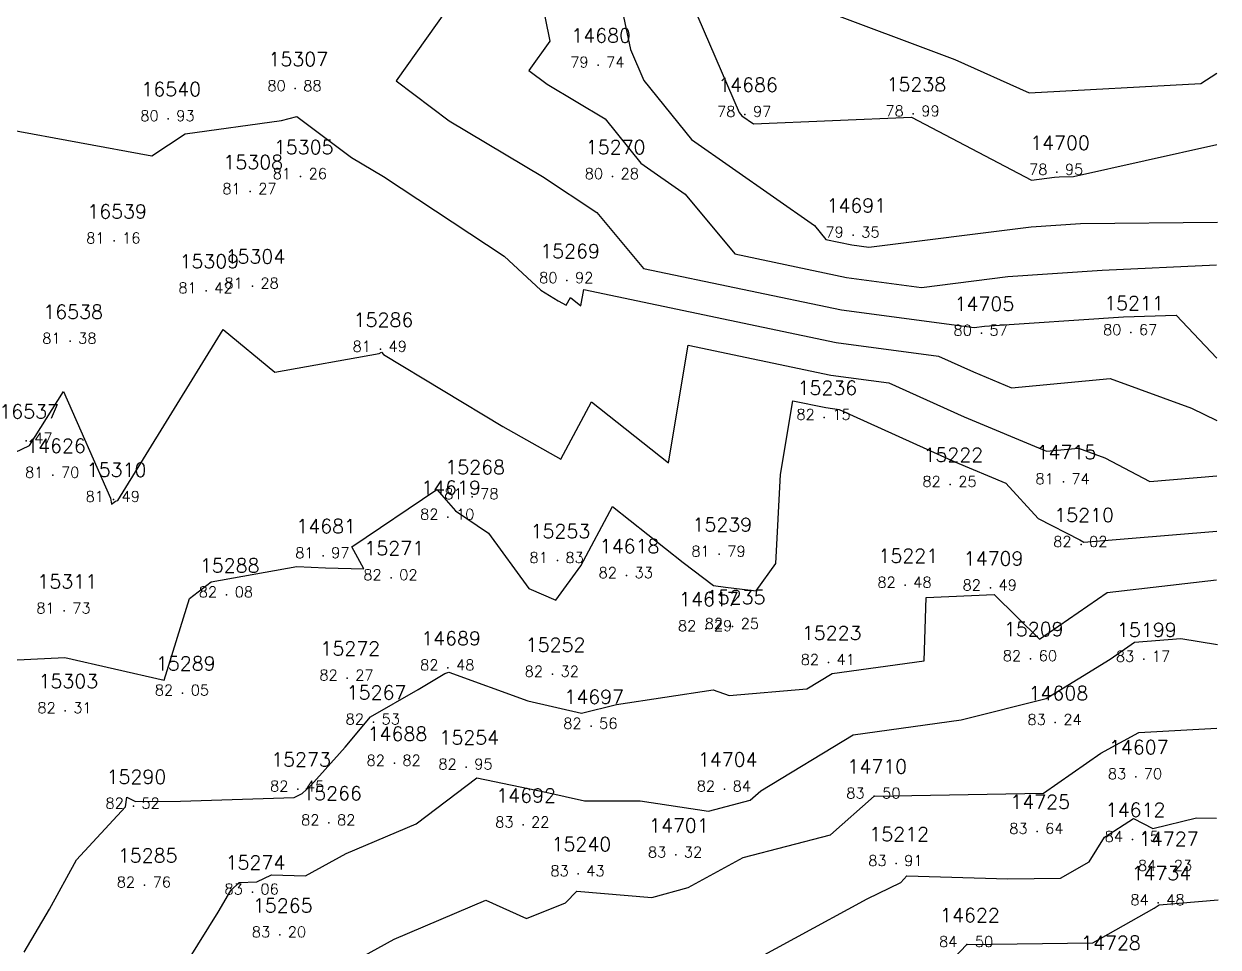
# Model space of a CAD drawing. Header units: millimetres. Extents: x 1412565 to 1412813, y 4931476 to 4931699.
# Drawn here: x 1412644.7 to 1412666.98, y 4931506.77 to 4931523.99 of the extents above; entities that cross this region are included whole.
import ezdxf
from ezdxf.enums import TextEntityAlignment as Align

# ---------------------------------------------------------------- set-up
doc = ezdxf.new("R2010")
doc.units = ezdxf.units.MM
for name, color, linetype in [('CIVIL', 50, 'Continuous'), ('CIVIL-DRAW', 80, 'Continuous'), ('CIVIL-NONAME', 130, 'Continuous'), ('CIVIL-TEXT', 240, 'Continuous'), ('CIVIL-Z', 50, 'Continuous'), ('Tcontours0', 7, 'Continuous'), ('Tcontours1', 7, 'Continuous'), ('Tcontours2', 7, 'Continuous')]:
    doc.layers.add(name, color=color, linetype=linetype)
doc.styles.add('CIVILCADMAIN', font='TXT.SHX')
doc.styles.get("Standard").update_dxf_attribs({"font": 'arial.ttf'})

# ---------------------------------------------------------------- blocks, each defined once
blk = doc.blocks.new('CIVIL-ZZ')
at = {"layer": 'CIVIL-DRAW'}
blk.add_point((0, 0), dxfattribs=at)
at = {"layer": 'CIVIL-NONAME'}
blk.add_attdef('NAME', text='', height=1.8, dxfattribs=at).set_placement((0, 2.1), align=Align.CENTER)
at = {"layer": 'CIVIL-TEXT', "flags": 8}
blk.add_attdef('TEXT', text='', height=2, dxfattribs=at).set_placement((0.2, -3.3), align=Align.CENTER)
at = {"layer": 'CIVIL-Z'}
blk.add_attdef('Z1', text='', height=1.6, dxfattribs=at).set_placement((-0.75, -0.225), align=Align.RIGHT)
blk.add_attdef('Z2', (0.75, -0.225), '', height=1.6, dxfattribs=at)

msp = doc.modelspace()

# ---------------------------------------------------------------- linework, layer by layer
at = {"layer": 'Tcontours0', "elevation": 80}
msp.add_lwpolyline([(1412654.248, 4931524.958), (1412654.509, 4931523.667), (1412654.121, 4931523.12), (1412654.461, 4931522.864), (1412655.54, 4931522.219), (1412656.208, 4931521.388), (1412657.032, 4931520.812), (1412657.959, 4931519.698), (1412660.045, 4931519.261), (1412661.443, 4931519.075), (1412663.056, 4931519.276), (1412664.812, 4931519.395), (1412666.95, 4931519.495)], dxfattribs=at)
at = {"layer": 'Tcontours1'}
for points, elevation in [([(1412657.268, 4931524.12), (1412658.043, 4931522.336), (1412658.093, 4931522.273), (1412658.309, 4931522.122), (1412661.259, 4931522.247), (1412663.495, 4931521.074), (1412663.926, 4931521.127), (1412664.01, 4931521.133), (1412664.278, 4931521.142), (1412666.952, 4931521.736)], 79), ([(1412644.388, 4931522.026), (1412647.083, 4931521.526), (1412647.705, 4931521.94), (1412649.502, 4931522.189), (1412649.792, 4931522.262), (1412650.809, 4931521.496), (1412651.404, 4931521.14), (1412653.661, 4931519.656), (1412654.342, 4931519.02), (1412654.665, 4931518.825), (1412654.814, 4931518.741), (1412654.893, 4931518.888), (1412655.091, 4931518.731), (1412655.142, 4931519.034), (1412659.852, 4931518.046), (1412661.763, 4931517.793), (1412662.412, 4931517.498), (1412663.122, 4931517.202), (1412664.961, 4931517.373), (1412666.482, 4931516.824), (1412666.953, 4931516.592)], 81), ([(1412642.92, 4931512.05), (1412645.459, 4931512.174), (1412647.315, 4931511.749), (1412647.787, 4931513.271), (1412648.194, 4931513.581), (1412649.789, 4931513.871), (1412650.325, 4931513.842), (1412651.042, 4931513.824), (1412650.818, 4931514.236), (1412652.403, 4931515.303), (1412652.751, 4931514.909), (1412653.366, 4931514.49), (1412654.116, 4931513.457), (1412654.619, 4931513.244), (1412655.089, 4931513.885), (1412655.68, 4931514.987), (1412656.997, 4931513.944), (1412657.565, 4931513.516), (1412657.784, 4931513.484), (1412658.361, 4931513.416), (1412658.726, 4931513.923), (1412658.813, 4931515.587), (1412659.045, 4931516.961), (1412659.659, 4931516.832), (1412659.908, 4931516.799), (1412662.066, 4931515.82), (1412663.014, 4931515.425), (1412663.619, 4931514.764), (1412664.396, 4931514.364), (1412664.469, 4931514.325), (1412666.953, 4931514.527)], 82), ([(1412647.767, 4931506.533), (1412648.325, 4931507.423), (1412648.558, 4931507.826), (1412648.713, 4931507.978), (1412649.044, 4931507.989), (1412649.317, 4931508.122), (1412649.954, 4931508.1), (1412650.712, 4931508.515), (1412652.019, 4931509.072), (1412653.146, 4931509.93), (1412654.433, 4931509.663), (1412655.159, 4931509.499), (1412656.195, 4931509.501), (1412657.467, 4931509.31), (1412658.249, 4931509.512), (1412658.446, 4931509.688), (1412660.17, 4931510.732), (1412662.182, 4931511.012), (1412663.768, 4931511.406), (1412664.961, 4931512.143), (1412665.417, 4931512.456), (1412666.28, 4931512.524), (1412666.963, 4931512.415)], 83), ([(1412657.728, 4931506.204), (1412660.428, 4931507.671), (1412661.055, 4931507.979), (1412661.171, 4931508.1), (1412663.052, 4931508.047), (1412664.036, 4931508.061), (1412664.569, 4931508.36), (1412664.856, 4931508.824), (1412665.4, 4931509.17), (1412665.757, 4931508.982), (1412666.576, 4931509.186), (1412666.95, 4931509.178)], 84)]:
    msp.add_lwpolyline(points, dxfattribs=dict(at, elevation=elevation))
at = {"layer": 'Tcontours2'}
for points, elevation in [([(1412655.714, 4931524.918), (1412656.013, 4931523.512), (1412656.264, 4931522.933), (1412657.151, 4931521.831), (1412659.446, 4931520.226), (1412659.66, 4931519.969), (1412660.141, 4931519.868), (1412660.464, 4931519.825), (1412663.491, 4931520.201), (1412664.411, 4931520.264), (1412666.966, 4931520.292)], 79.5), ([(1412652.778, 4931524.526), (1412651.643, 4931522.927), (1412652.635, 4931522.18), (1412654.373, 4931521.14), (1412655.388, 4931520.473), (1412656.259, 4931519.427), (1412659.948, 4931518.654), (1412662.423, 4931518.325), (1412662.621, 4931518.35), (1412665.214, 4931518.526), (1412666.192, 4931518.558), (1412666.951, 4931517.753)], 80.5), ([(1412659.46, 4931524.301), (1412662.064, 4931523.324), (1412663.454, 4931522.701), (1412666.653, 4931522.878), (1412666.951, 4931523.066)], 78.5), ([(1412644.529, 4931515.997), (1412644.805, 4931516.127), (1412645.44, 4931517.132), (1412646.316, 4931515.141), (1412646.332, 4931515.033), (1412646.406, 4931515.09), (1412646.451, 4931515.098), (1412648.417, 4931518.291), (1412649.381, 4931517.496), (1412651.328, 4931517.84), (1412651.371, 4931517.869), (1412651.409, 4931517.825), (1412653.636, 4931516.482), (1412654.715, 4931515.873), (1412655.287, 4931516.938), (1412656.723, 4931515.8), (1412657.093, 4931517.998), (1412659.755, 4931517.439), (1412660.835, 4931517.296), (1412662.239, 4931516.659), (1412663.776, 4931516.018), (1412664.373, 4931516.074), (1412664.866, 4931515.896), (1412665.702, 4931515.456), (1412666.953, 4931515.559)], 81.5), ([(1412644.705, 4931506.681), (1412645.179, 4931507.48), (1412645.678, 4931508.399), (1412646.596, 4931509.387), (1412646.619, 4931509.569), (1412646.779, 4931509.49), (1412647.617, 4931509.491), (1412649.74, 4931509.563), (1412649.888, 4931509.635), (1412650.053, 4931509.785), (1412650.691, 4931510.501), (1412651.163, 4931511.065), (1412652.054, 4931511.576), (1412652.551, 4931511.875), (1412652.624, 4931511.901), (1412654.1, 4931511.366), (1412655.1, 4931511.132), (1412655.756, 4931511.294), (1412657.554, 4931511.568), (1412657.856, 4931511.466), (1412659.304, 4931511.586), (1412659.78, 4931511.874), (1412661.496, 4931512.113), (1412661.53, 4931513.292), (1412662.798, 4931513.35), (1412663.642, 4931512.517), (1412664.908, 4931513.387), (1412666.95, 4931513.621)], 82.5), ([(1412650.691, 4931506.417), (1412651.605, 4931506.918), (1412653.314, 4931507.646), (1412654.074, 4931507.306), (1412654.801, 4931507.601), (1412655.015, 4931507.818), (1412656.414, 4931507.695), (1412657.09, 4931507.885), (1412658.114, 4931508.441), (1412659.744, 4931508.863), (1412660.56, 4931509.59), (1412663.719, 4931509.64), (1412664.788, 4931510.389), (1412665.497, 4931510.776), (1412666.952, 4931510.857)], 83.5), ([(1412661.528, 4931506.027), (1412662.29, 4931506.82), (1412664.641, 4931506.855), (1412665.785, 4931507.496), (1412665.879, 4931507.561), (1412666.977, 4931507.655)], 84.5)]:
    msp.add_lwpolyline(points, dxfattribs=dict(at, elevation=elevation))

# ---------------------------------------------------------------- block references
at = {"layer": 'CIVIL'}
ref = msp.add_blockref('CIVIL-ZZ', (1412655.41, 4931523.22, 79.74), dxfattribs=dict(at, xscale=0.2, yscale=0.2))
ref.add_attrib('Z2', '74', (1412655.56, 4931523.175), dxfattribs={"layer": 'CIVIL-Z', "height": 0.2, "style": 'CIVILCADMAIN'})
ref.add_attrib('Z1', '79', (1412654.89, 4931523.175), dxfattribs={"layer": 'CIVIL-Z', "height": 0.2, "style": 'CIVILCADMAIN'})
ref.add_attrib('NAME', '14680', (1412654.91, 4931523.64), dxfattribs={"layer": 'CIVIL-NONAME', "height": 0.26, "style": 'CIVILCADMAIN'})
ref = msp.add_blockref('CIVIL-ZZ', (1412649.76, 4931522.78, 80.88), dxfattribs=dict(at, xscale=0.2, yscale=0.2))
ref.add_attrib('Z2', '88', (1412649.91, 4931522.735), dxfattribs={"layer": 'CIVIL-Z', "height": 0.2, "style": 'CIVILCADMAIN'})
ref.add_attrib('Z1', '80', (1412649.24, 4931522.735), dxfattribs={"layer": 'CIVIL-Z', "height": 0.2, "style": 'CIVILCADMAIN'})
ref.add_attrib('NAME', '15307', (1412649.26, 4931523.2), dxfattribs={"layer": 'CIVIL-NONAME', "height": 0.26, "style": 'CIVILCADMAIN'})
ref = msp.add_blockref('CIVIL-ZZ', (1412647.39, 4931522.22, 80.93), dxfattribs=dict(at, xscale=0.2, yscale=0.2))
ref.add_attrib('Z2', '93', (1412647.54, 4931522.175), dxfattribs={"layer": 'CIVIL-Z', "height": 0.2, "style": 'CIVILCADMAIN'})
ref.add_attrib('Z1', '80', (1412646.87, 4931522.175), dxfattribs={"layer": 'CIVIL-Z', "height": 0.2, "style": 'CIVILCADMAIN'})
ref.add_attrib('NAME', '16540', (1412646.89, 4931522.64), dxfattribs={"layer": 'CIVIL-NONAME', "height": 0.26, "style": 'CIVILCADMAIN'})
ref = msp.add_blockref('CIVIL-ZZ', (1412658.15, 4931522.3, 78.97), dxfattribs=dict(at, xscale=0.2, yscale=0.2))
ref.add_attrib('Z2', '97', (1412658.3, 4931522.255), dxfattribs={"layer": 'CIVIL-Z', "height": 0.2, "style": 'CIVILCADMAIN'})
ref.add_attrib('Z1', '78', (1412657.63, 4931522.255), dxfattribs={"layer": 'CIVIL-Z', "height": 0.2, "style": 'CIVILCADMAIN'})
ref.add_attrib('NAME', '14686', (1412657.65, 4931522.72), dxfattribs={"layer": 'CIVIL-NONAME', "height": 0.26, "style": 'CIVILCADMAIN'})
ref = msp.add_blockref('CIVIL-ZZ', (1412661.29, 4931522.31, 78.99), dxfattribs=dict(at, xscale=0.2, yscale=0.2))
ref.add_attrib('Z2', '99', (1412661.44, 4931522.265), dxfattribs={"layer": 'CIVIL-Z', "height": 0.2, "style": 'CIVILCADMAIN'})
ref.add_attrib('Z1', '78', (1412660.77, 4931522.265), dxfattribs={"layer": 'CIVIL-Z', "height": 0.2, "style": 'CIVILCADMAIN'})
ref.add_attrib('NAME', '15238', (1412660.79, 4931522.73), dxfattribs={"layer": 'CIVIL-NONAME', "height": 0.26, "style": 'CIVILCADMAIN'})
ref = msp.add_blockref('CIVIL-ZZ', (1412649.86, 4931521.14, 81.26), dxfattribs=dict(at, xscale=0.2, yscale=0.2))
ref.add_attrib('Z2', '26', (1412650.01, 4931521.095), dxfattribs={"layer": 'CIVIL-Z', "height": 0.2, "style": 'CIVILCADMAIN'})
ref.add_attrib('Z1', '81', (1412649.34, 4931521.095), dxfattribs={"layer": 'CIVIL-Z', "height": 0.2, "style": 'CIVILCADMAIN'})
ref.add_attrib('NAME', '15305', (1412649.36, 4931521.56), dxfattribs={"layer": 'CIVIL-NONAME', "height": 0.26, "style": 'CIVILCADMAIN'})
ref = msp.add_blockref('CIVIL-ZZ', (1412655.68, 4931521.14, 80.28), dxfattribs=dict(at, xscale=0.2, yscale=0.2))
ref.add_attrib('Z2', '28', (1412655.83, 4931521.095), dxfattribs={"layer": 'CIVIL-Z', "height": 0.2, "style": 'CIVILCADMAIN'})
ref.add_attrib('Z1', '80', (1412655.16, 4931521.095), dxfattribs={"layer": 'CIVIL-Z', "height": 0.2, "style": 'CIVILCADMAIN'})
ref.add_attrib('NAME', '15270', (1412655.18, 4931521.56), dxfattribs={"layer": 'CIVIL-NONAME', "height": 0.26, "style": 'CIVILCADMAIN'})
ref = msp.add_blockref('CIVIL-ZZ', (1412663.97, 4931521.22, 78.95), dxfattribs=dict(at, xscale=0.2, yscale=0.2))
ref.add_attrib('Z2', '95', (1412664.12, 4931521.175), dxfattribs={"layer": 'CIVIL-Z', "height": 0.2, "style": 'CIVILCADMAIN'})
ref.add_attrib('Z1', '78', (1412663.45, 4931521.175), dxfattribs={"layer": 'CIVIL-Z', "height": 0.2, "style": 'CIVILCADMAIN'})
ref.add_attrib('NAME', '14700', (1412663.47, 4931521.64), dxfattribs={"layer": 'CIVIL-NONAME', "height": 0.26, "style": 'CIVILCADMAIN'})
ref = msp.add_blockref('CIVIL-ZZ', (1412648.92, 4931520.86, 81.27), dxfattribs=dict(at, xscale=0.2, yscale=0.2))
ref.add_attrib('Z2', '27', (1412649.07, 4931520.815), dxfattribs={"layer": 'CIVIL-Z', "height": 0.2, "style": 'CIVILCADMAIN'})
ref.add_attrib('Z1', '81', (1412648.4, 4931520.815), dxfattribs={"layer": 'CIVIL-Z', "height": 0.2, "style": 'CIVILCADMAIN'})
ref.add_attrib('NAME', '15308', (1412648.42, 4931521.28), dxfattribs={"layer": 'CIVIL-NONAME', "height": 0.26, "style": 'CIVILCADMAIN'})
ref = msp.add_blockref('CIVIL-ZZ', (1412660.17, 4931520.05, 79.35), dxfattribs=dict(at, xscale=0.2, yscale=0.2))
ref.add_attrib('Z2', '35', (1412660.32, 4931520.005), dxfattribs={"layer": 'CIVIL-Z', "height": 0.2, "style": 'CIVILCADMAIN'})
ref.add_attrib('Z1', '79', (1412659.65, 4931520.005), dxfattribs={"layer": 'CIVIL-Z', "height": 0.2, "style": 'CIVILCADMAIN'})
ref.add_attrib('NAME', '14691', (1412659.67, 4931520.47), dxfattribs={"layer": 'CIVIL-NONAME', "height": 0.26, "style": 'CIVILCADMAIN'})
ref = msp.add_blockref('CIVIL-ZZ', (1412646.38, 4931519.94, 81.16), dxfattribs=dict(at, xscale=0.2, yscale=0.2))
ref.add_attrib('Z2', '16', (1412646.53, 4931519.895), dxfattribs={"layer": 'CIVIL-Z', "height": 0.2, "style": 'CIVILCADMAIN'})
ref.add_attrib('Z1', '81', (1412645.86, 4931519.895), dxfattribs={"layer": 'CIVIL-Z', "height": 0.2, "style": 'CIVILCADMAIN'})
ref.add_attrib('NAME', '16539', (1412645.88, 4931520.36), dxfattribs={"layer": 'CIVIL-NONAME', "height": 0.26, "style": 'CIVILCADMAIN'})
ref = msp.add_blockref('CIVIL-ZZ', (1412648.96, 4931519.1, 81.28), dxfattribs=dict(at, xscale=0.2, yscale=0.2))
ref.add_attrib('Z2', '28', (1412649.11, 4931519.055), dxfattribs={"layer": 'CIVIL-Z', "height": 0.2, "style": 'CIVILCADMAIN'})
ref.add_attrib('Z1', '81', (1412648.44, 4931519.055), dxfattribs={"layer": 'CIVIL-Z', "height": 0.2, "style": 'CIVILCADMAIN'})
ref.add_attrib('NAME', '15304', (1412648.46, 4931519.52), dxfattribs={"layer": 'CIVIL-NONAME', "height": 0.26, "style": 'CIVILCADMAIN'})
ref = msp.add_blockref('CIVIL-ZZ', (1412654.83, 4931519.2, 80.92), dxfattribs=dict(at, xscale=0.2, yscale=0.2))
ref.add_attrib('Z2', '92', (1412654.98, 4931519.155), dxfattribs={"layer": 'CIVIL-Z', "height": 0.2, "style": 'CIVILCADMAIN'})
ref.add_attrib('Z1', '80', (1412654.31, 4931519.155), dxfattribs={"layer": 'CIVIL-Z', "height": 0.2, "style": 'CIVILCADMAIN'})
ref.add_attrib('NAME', '15269', (1412654.33, 4931519.62), dxfattribs={"layer": 'CIVIL-NONAME', "height": 0.26, "style": 'CIVILCADMAIN'})
ref = msp.add_blockref('CIVIL-ZZ', (1412648.1, 4931519.01, 81.42), dxfattribs=dict(at, xscale=0.2, yscale=0.2))
ref.add_attrib('Z2', '42', (1412648.25, 4931518.965), dxfattribs={"layer": 'CIVIL-Z', "height": 0.2, "style": 'CIVILCADMAIN'})
ref.add_attrib('Z1', '81', (1412647.58, 4931518.965), dxfattribs={"layer": 'CIVIL-Z', "height": 0.2, "style": 'CIVILCADMAIN'})
ref.add_attrib('NAME', '15309', (1412647.6, 4931519.43), dxfattribs={"layer": 'CIVIL-NONAME', "height": 0.26, "style": 'CIVILCADMAIN'})
ref = msp.add_blockref('CIVIL-ZZ', (1412662.56, 4931518.22, 80.57), dxfattribs=dict(at, xscale=0.2, yscale=0.2))
ref.add_attrib('Z2', '57', (1412662.71, 4931518.175), dxfattribs={"layer": 'CIVIL-Z', "height": 0.2, "style": 'CIVILCADMAIN'})
ref.add_attrib('Z1', '80', (1412662.04, 4931518.175), dxfattribs={"layer": 'CIVIL-Z', "height": 0.2, "style": 'CIVILCADMAIN'})
ref.add_attrib('NAME', '14705', (1412662.06, 4931518.64), dxfattribs={"layer": 'CIVIL-NONAME', "height": 0.26, "style": 'CIVILCADMAIN'})
ref = msp.add_blockref('CIVIL-ZZ', (1412665.35, 4931518.23, 80.67), dxfattribs=dict(at, xscale=0.2, yscale=0.2))
ref.add_attrib('Z2', '67', (1412665.5, 4931518.185), dxfattribs={"layer": 'CIVIL-Z', "height": 0.2, "style": 'CIVILCADMAIN'})
ref.add_attrib('Z1', '80', (1412664.83, 4931518.185), dxfattribs={"layer": 'CIVIL-Z', "height": 0.2, "style": 'CIVILCADMAIN'})
ref.add_attrib('NAME', '15211', (1412664.85, 4931518.65), dxfattribs={"layer": 'CIVIL-NONAME', "height": 0.26, "style": 'CIVILCADMAIN'})
ref = msp.add_blockref('CIVIL-ZZ', (1412645.56, 4931518.07, 81.38), dxfattribs=dict(at, xscale=0.2, yscale=0.2))
ref.add_attrib('Z2', '38', (1412645.71, 4931518.025), dxfattribs={"layer": 'CIVIL-Z', "height": 0.2, "style": 'CIVILCADMAIN'})
ref.add_attrib('Z1', '81', (1412645.04, 4931518.025), dxfattribs={"layer": 'CIVIL-Z', "height": 0.2, "style": 'CIVILCADMAIN'})
ref.add_attrib('NAME', '16538', (1412645.06, 4931518.49), dxfattribs={"layer": 'CIVIL-NONAME', "height": 0.26, "style": 'CIVILCADMAIN'})
ref = msp.add_blockref('CIVIL-ZZ', (1412651.35, 4931517.92, 81.49), dxfattribs=dict(at, xscale=0.2, yscale=0.2))
ref.add_attrib('Z2', '49', (1412651.5, 4931517.875), dxfattribs={"layer": 'CIVIL-Z', "height": 0.2, "style": 'CIVILCADMAIN'})
ref.add_attrib('Z1', '81', (1412650.83, 4931517.875), dxfattribs={"layer": 'CIVIL-Z', "height": 0.2, "style": 'CIVILCADMAIN'})
ref.add_attrib('NAME', '15286', (1412650.85, 4931518.34), dxfattribs={"layer": 'CIVIL-NONAME', "height": 0.26, "style": 'CIVILCADMAIN'})
ref = msp.add_blockref('CIVIL-ZZ', (1412659.63, 4931516.65, 82.15), dxfattribs=dict(at, xscale=0.2, yscale=0.2))
ref.add_attrib('Z2', '15', (1412659.78, 4931516.605), dxfattribs={"layer": 'CIVIL-Z', "height": 0.2, "style": 'CIVILCADMAIN'})
ref.add_attrib('Z1', '82', (1412659.11, 4931516.605), dxfattribs={"layer": 'CIVIL-Z', "height": 0.2, "style": 'CIVILCADMAIN'})
ref.add_attrib('NAME', '15236', (1412659.13, 4931517.07), dxfattribs={"layer": 'CIVIL-NONAME', "height": 0.26, "style": 'CIVILCADMAIN'})
ref = msp.add_blockref('CIVIL-ZZ', (1412644.74, 4931516.21, 81.47), dxfattribs=dict(at, xscale=0.2, yscale=0.2))
ref.add_attrib('Z2', '47', (1412644.89, 4931516.165), dxfattribs={"layer": 'CIVIL-Z', "height": 0.2, "style": 'CIVILCADMAIN'})
ref.add_attrib('Z1', '81', (1412644.22, 4931516.165), dxfattribs={"layer": 'CIVIL-Z', "height": 0.2, "style": 'CIVILCADMAIN'})
ref.add_attrib('NAME', '16537', (1412644.24, 4931516.63), dxfattribs={"layer": 'CIVIL-NONAME', "height": 0.26, "style": 'CIVILCADMAIN'})
ref = msp.add_blockref('CIVIL-ZZ', (1412645.24, 4931515.57, 81.7), dxfattribs=dict(at, xscale=0.2, yscale=0.2))
ref.add_attrib('Z2', '70', (1412645.39, 4931515.525), dxfattribs={"layer": 'CIVIL-Z', "height": 0.2, "style": 'CIVILCADMAIN'})
ref.add_attrib('Z1', '81', (1412644.72, 4931515.525), dxfattribs={"layer": 'CIVIL-Z', "height": 0.2, "style": 'CIVILCADMAIN'})
ref.add_attrib('NAME', '14626', (1412644.74, 4931515.99), dxfattribs={"layer": 'CIVIL-NONAME', "height": 0.26, "style": 'CIVILCADMAIN'})
ref = msp.add_blockref('CIVIL-ZZ', (1412661.98, 4931515.4, 82.25), dxfattribs=dict(at, xscale=0.2, yscale=0.2))
ref.add_attrib('Z2', '25', (1412662.13, 4931515.355), dxfattribs={"layer": 'CIVIL-Z', "height": 0.2, "style": 'CIVILCADMAIN'})
ref.add_attrib('Z1', '82', (1412661.46, 4931515.355), dxfattribs={"layer": 'CIVIL-Z', "height": 0.2, "style": 'CIVILCADMAIN'})
ref.add_attrib('NAME', '15222', (1412661.48, 4931515.82), dxfattribs={"layer": 'CIVIL-NONAME', "height": 0.26, "style": 'CIVILCADMAIN'})
ref = msp.add_blockref('CIVIL-ZZ', (1412664.09, 4931515.45, 81.74), dxfattribs=dict(at, xscale=0.2, yscale=0.2))
ref.add_attrib('Z2', '74', (1412664.24, 4931515.405), dxfattribs={"layer": 'CIVIL-Z', "height": 0.2, "style": 'CIVILCADMAIN'})
ref.add_attrib('Z1', '81', (1412663.57, 4931515.405), dxfattribs={"layer": 'CIVIL-Z', "height": 0.2, "style": 'CIVILCADMAIN'})
ref.add_attrib('NAME', '14715', (1412663.59, 4931515.87), dxfattribs={"layer": 'CIVIL-NONAME', "height": 0.26, "style": 'CIVILCADMAIN'})
ref = msp.add_blockref('CIVIL-ZZ', (1412646.37, 4931515.12, 81.49), dxfattribs=dict(at, xscale=0.2, yscale=0.2))
ref.add_attrib('Z2', '49', (1412646.52, 4931515.075), dxfattribs={"layer": 'CIVIL-Z', "height": 0.2, "style": 'CIVILCADMAIN'})
ref.add_attrib('Z1', '81', (1412645.85, 4931515.075), dxfattribs={"layer": 'CIVIL-Z', "height": 0.2, "style": 'CIVILCADMAIN'})
ref.add_attrib('NAME', '15310', (1412645.87, 4931515.54), dxfattribs={"layer": 'CIVIL-NONAME', "height": 0.26, "style": 'CIVILCADMAIN'})
ref = msp.add_blockref('CIVIL-ZZ', (1412653.06, 4931515.17, 81.78), dxfattribs=dict(at, xscale=0.2, yscale=0.2))
ref.add_attrib('Z2', '78', (1412653.21, 4931515.125), dxfattribs={"layer": 'CIVIL-Z', "height": 0.2, "style": 'CIVILCADMAIN'})
ref.add_attrib('Z1', '81', (1412652.54, 4931515.125), dxfattribs={"layer": 'CIVIL-Z', "height": 0.2, "style": 'CIVILCADMAIN'})
ref.add_attrib('NAME', '15268', (1412652.56, 4931515.59), dxfattribs={"layer": 'CIVIL-NONAME', "height": 0.26, "style": 'CIVILCADMAIN'})
ref = msp.add_blockref('CIVIL-ZZ', (1412652.61, 4931514.79, 82.1), dxfattribs=dict(at, xscale=0.2, yscale=0.2))
ref.add_attrib('Z2', '10', (1412652.76, 4931514.745), dxfattribs={"layer": 'CIVIL-Z', "height": 0.2, "style": 'CIVILCADMAIN'})
ref.add_attrib('Z1', '82', (1412652.09, 4931514.745), dxfattribs={"layer": 'CIVIL-Z', "height": 0.2, "style": 'CIVILCADMAIN'})
ref.add_attrib('NAME', '14619', (1412652.11, 4931515.21), dxfattribs={"layer": 'CIVIL-NONAME', "height": 0.26, "style": 'CIVILCADMAIN'})
ref = msp.add_blockref('CIVIL-ZZ', (1412664.42, 4931514.28, 82.02), dxfattribs=dict(at, xscale=0.2, yscale=0.2))
ref.add_attrib('Z2', '02', (1412664.57, 4931514.235), dxfattribs={"layer": 'CIVIL-Z', "height": 0.2, "style": 'CIVILCADMAIN'})
ref.add_attrib('Z1', '82', (1412663.9, 4931514.235), dxfattribs={"layer": 'CIVIL-Z', "height": 0.2, "style": 'CIVILCADMAIN'})
ref.add_attrib('NAME', '15210', (1412663.92, 4931514.7), dxfattribs={"layer": 'CIVIL-NONAME', "height": 0.26, "style": 'CIVILCADMAIN'})
ref = msp.add_blockref('CIVIL-ZZ', (1412650.28, 4931514.07, 81.97), dxfattribs=dict(at, xscale=0.2, yscale=0.2))
ref.add_attrib('Z2', '97', (1412650.43, 4931514.025), dxfattribs={"layer": 'CIVIL-Z', "height": 0.2, "style": 'CIVILCADMAIN'})
ref.add_attrib('Z1', '81', (1412649.76, 4931514.025), dxfattribs={"layer": 'CIVIL-Z', "height": 0.2, "style": 'CIVILCADMAIN'})
ref.add_attrib('NAME', '14681', (1412649.78, 4931514.49), dxfattribs={"layer": 'CIVIL-NONAME', "height": 0.26, "style": 'CIVILCADMAIN'})
ref = msp.add_blockref('CIVIL-ZZ', (1412654.65, 4931513.98, 81.83), dxfattribs=dict(at, xscale=0.2, yscale=0.2))
ref.add_attrib('Z2', '83', (1412654.8, 4931513.935), dxfattribs={"layer": 'CIVIL-Z', "height": 0.2, "style": 'CIVILCADMAIN'})
ref.add_attrib('Z1', '81', (1412654.13, 4931513.935), dxfattribs={"layer": 'CIVIL-Z', "height": 0.2, "style": 'CIVILCADMAIN'})
ref.add_attrib('NAME', '15253', (1412654.15, 4931514.4), dxfattribs={"layer": 'CIVIL-NONAME', "height": 0.26, "style": 'CIVILCADMAIN'})
ref = msp.add_blockref('CIVIL-ZZ', (1412657.67, 4931514.1, 81.79), dxfattribs=dict(at, xscale=0.2, yscale=0.2))
ref.add_attrib('Z2', '79', (1412657.82, 4931514.055), dxfattribs={"layer": 'CIVIL-Z', "height": 0.2, "style": 'CIVILCADMAIN'})
ref.add_attrib('Z1', '81', (1412657.15, 4931514.055), dxfattribs={"layer": 'CIVIL-Z', "height": 0.2, "style": 'CIVILCADMAIN'})
ref.add_attrib('NAME', '15239', (1412657.17, 4931514.52), dxfattribs={"layer": 'CIVIL-NONAME', "height": 0.26, "style": 'CIVILCADMAIN'})
ref = msp.add_blockref('CIVIL-ZZ', (1412651.55, 4931513.66, 82.02), dxfattribs=dict(at, xscale=0.2, yscale=0.2))
ref.add_attrib('Z2', '02', (1412651.7, 4931513.615), dxfattribs={"layer": 'CIVIL-Z', "height": 0.2, "style": 'CIVILCADMAIN'})
ref.add_attrib('Z1', '82', (1412651.03, 4931513.615), dxfattribs={"layer": 'CIVIL-Z', "height": 0.2, "style": 'CIVILCADMAIN'})
ref.add_attrib('NAME', '15271', (1412651.05, 4931514.08), dxfattribs={"layer": 'CIVIL-NONAME', "height": 0.26, "style": 'CIVILCADMAIN'})
ref = msp.add_blockref('CIVIL-ZZ', (1412655.94, 4931513.7, 82.33), dxfattribs=dict(at, xscale=0.2, yscale=0.2))
ref.add_attrib('Z2', '33', (1412656.09, 4931513.655), dxfattribs={"layer": 'CIVIL-Z', "height": 0.2, "style": 'CIVILCADMAIN'})
ref.add_attrib('Z1', '82', (1412655.42, 4931513.655), dxfattribs={"layer": 'CIVIL-Z', "height": 0.2, "style": 'CIVILCADMAIN'})
ref.add_attrib('NAME', '14618', (1412655.44, 4931514.12), dxfattribs={"layer": 'CIVIL-NONAME', "height": 0.26, "style": 'CIVILCADMAIN'})
ref = msp.add_blockref('CIVIL-ZZ', (1412648.48, 4931513.34, 82.08), dxfattribs=dict(at, xscale=0.2, yscale=0.2))
ref.add_attrib('Z2', '08', (1412648.63, 4931513.295), dxfattribs={"layer": 'CIVIL-Z', "height": 0.2, "style": 'CIVILCADMAIN'})
ref.add_attrib('Z1', '82', (1412647.96, 4931513.295), dxfattribs={"layer": 'CIVIL-Z', "height": 0.2, "style": 'CIVILCADMAIN'})
ref.add_attrib('NAME', '15288', (1412647.98, 4931513.76), dxfattribs={"layer": 'CIVIL-NONAME', "height": 0.26, "style": 'CIVILCADMAIN'})
ref = msp.add_blockref('CIVIL-ZZ', (1412661.14, 4931513.52, 82.48), dxfattribs=dict(at, xscale=0.2, yscale=0.2))
ref.add_attrib('Z2', '48', (1412661.29, 4931513.475), dxfattribs={"layer": 'CIVIL-Z', "height": 0.2, "style": 'CIVILCADMAIN'})
ref.add_attrib('Z1', '82', (1412660.62, 4931513.475), dxfattribs={"layer": 'CIVIL-Z', "height": 0.2, "style": 'CIVILCADMAIN'})
ref.add_attrib('NAME', '15221', (1412660.64, 4931513.94), dxfattribs={"layer": 'CIVIL-NONAME', "height": 0.26, "style": 'CIVILCADMAIN'})
ref = msp.add_blockref('CIVIL-ZZ', (1412662.73, 4931513.47, 82.49), dxfattribs=dict(at, xscale=0.2, yscale=0.2))
ref.add_attrib('Z2', '49', (1412662.88, 4931513.425), dxfattribs={"layer": 'CIVIL-Z', "height": 0.2, "style": 'CIVILCADMAIN'})
ref.add_attrib('Z1', '82', (1412662.21, 4931513.425), dxfattribs={"layer": 'CIVIL-Z', "height": 0.2, "style": 'CIVILCADMAIN'})
ref.add_attrib('NAME', '14709', (1412662.23, 4931513.89), dxfattribs={"layer": 'CIVIL-NONAME', "height": 0.26, "style": 'CIVILCADMAIN'})
ref = msp.add_blockref('CIVIL-ZZ', (1412645.45, 4931513.04, 81.73), dxfattribs=dict(at, xscale=0.2, yscale=0.2))
ref.add_attrib('Z2', '73', (1412645.6, 4931512.995), dxfattribs={"layer": 'CIVIL-Z', "height": 0.2, "style": 'CIVILCADMAIN'})
ref.add_attrib('Z1', '81', (1412644.93, 4931512.995), dxfattribs={"layer": 'CIVIL-Z', "height": 0.2, "style": 'CIVILCADMAIN'})
ref.add_attrib('NAME', '15311', (1412644.95, 4931513.46), dxfattribs={"layer": 'CIVIL-NONAME', "height": 0.26, "style": 'CIVILCADMAIN'})
ref = msp.add_blockref('CIVIL-ZZ', (1412657.42, 4931512.71, 82.29), dxfattribs=dict(at, xscale=0.2, yscale=0.2))
ref.add_attrib('Z2', '29', (1412657.57, 4931512.665), dxfattribs={"layer": 'CIVIL-Z', "height": 0.2, "style": 'CIVILCADMAIN'})
ref.add_attrib('Z1', '82', (1412656.9, 4931512.665), dxfattribs={"layer": 'CIVIL-Z', "height": 0.2, "style": 'CIVILCADMAIN'})
ref.add_attrib('NAME', '14617', (1412656.92, 4931513.13), dxfattribs={"layer": 'CIVIL-NONAME', "height": 0.26, "style": 'CIVILCADMAIN'})
ref = msp.add_blockref('CIVIL-ZZ', (1412657.92, 4931512.75, 82.25), dxfattribs=dict(at, xscale=0.2, yscale=0.2))
ref.add_attrib('Z2', '25', (1412658.07, 4931512.705), dxfattribs={"layer": 'CIVIL-Z', "height": 0.2, "style": 'CIVILCADMAIN'})
ref.add_attrib('Z1', '82', (1412657.4, 4931512.705), dxfattribs={"layer": 'CIVIL-Z', "height": 0.2, "style": 'CIVILCADMAIN'})
ref.add_attrib('NAME', '15235', (1412657.42, 4931513.17), dxfattribs={"layer": 'CIVIL-NONAME', "height": 0.26, "style": 'CIVILCADMAIN'})
ref = msp.add_blockref('CIVIL-ZZ', (1412652.61, 4931511.98, 82.48), dxfattribs=dict(at, xscale=0.2, yscale=0.2))
ref.add_attrib('Z2', '48', (1412652.76, 4931511.935), dxfattribs={"layer": 'CIVIL-Z', "height": 0.2, "style": 'CIVILCADMAIN'})
ref.add_attrib('Z1', '82', (1412652.09, 4931511.935), dxfattribs={"layer": 'CIVIL-Z', "height": 0.2, "style": 'CIVILCADMAIN'})
ref.add_attrib('NAME', '14689', (1412652.11, 4931512.4), dxfattribs={"layer": 'CIVIL-NONAME', "height": 0.26, "style": 'CIVILCADMAIN'})
ref = msp.add_blockref('CIVIL-ZZ', (1412659.71, 4931512.08, 82.41), dxfattribs=dict(at, xscale=0.2, yscale=0.2))
ref.add_attrib('Z2', '41', (1412659.86, 4931512.035), dxfattribs={"layer": 'CIVIL-Z', "height": 0.2, "style": 'CIVILCADMAIN'})
ref.add_attrib('Z1', '82', (1412659.19, 4931512.035), dxfattribs={"layer": 'CIVIL-Z', "height": 0.2, "style": 'CIVILCADMAIN'})
ref.add_attrib('NAME', '15223', (1412659.21, 4931512.5), dxfattribs={"layer": 'CIVIL-NONAME', "height": 0.26, "style": 'CIVILCADMAIN'})
ref = msp.add_blockref('CIVIL-ZZ', (1412663.48, 4931512.15, 82.6), dxfattribs=dict(at, xscale=0.2, yscale=0.2))
ref.add_attrib('Z2', '60', (1412663.63, 4931512.105), dxfattribs={"layer": 'CIVIL-Z', "height": 0.2, "style": 'CIVILCADMAIN'})
ref.add_attrib('Z1', '82', (1412662.96, 4931512.105), dxfattribs={"layer": 'CIVIL-Z', "height": 0.2, "style": 'CIVILCADMAIN'})
ref.add_attrib('NAME', '15209', (1412662.98, 4931512.57), dxfattribs={"layer": 'CIVIL-NONAME', "height": 0.26, "style": 'CIVILCADMAIN'})
ref = msp.add_blockref('CIVIL-ZZ', (1412665.59, 4931512.14, 83.17), dxfattribs=dict(at, xscale=0.2, yscale=0.2))
ref.add_attrib('Z2', '17', (1412665.74, 4931512.095), dxfattribs={"layer": 'CIVIL-Z', "height": 0.2, "style": 'CIVILCADMAIN'})
ref.add_attrib('Z1', '83', (1412665.07, 4931512.095), dxfattribs={"layer": 'CIVIL-Z', "height": 0.2, "style": 'CIVILCADMAIN'})
ref.add_attrib('NAME', '15199', (1412665.09, 4931512.56), dxfattribs={"layer": 'CIVIL-NONAME', "height": 0.26, "style": 'CIVILCADMAIN'})
ref = msp.add_blockref('CIVIL-ZZ', (1412650.73, 4931511.79, 82.27), dxfattribs=dict(at, xscale=0.2, yscale=0.2))
ref.add_attrib('Z2', '27', (1412650.88, 4931511.745), dxfattribs={"layer": 'CIVIL-Z', "height": 0.2, "style": 'CIVILCADMAIN'})
ref.add_attrib('Z1', '82', (1412650.21, 4931511.745), dxfattribs={"layer": 'CIVIL-Z', "height": 0.2, "style": 'CIVILCADMAIN'})
ref.add_attrib('NAME', '15272', (1412650.23, 4931512.21), dxfattribs={"layer": 'CIVIL-NONAME', "height": 0.26, "style": 'CIVILCADMAIN'})
ref = msp.add_blockref('CIVIL-ZZ', (1412654.56, 4931511.86, 82.32), dxfattribs=dict(at, xscale=0.2, yscale=0.2))
ref.add_attrib('Z2', '32', (1412654.71, 4931511.815), dxfattribs={"layer": 'CIVIL-Z', "height": 0.2, "style": 'CIVILCADMAIN'})
ref.add_attrib('Z1', '82', (1412654.04, 4931511.815), dxfattribs={"layer": 'CIVIL-Z', "height": 0.2, "style": 'CIVILCADMAIN'})
ref.add_attrib('NAME', '15252', (1412654.06, 4931512.28), dxfattribs={"layer": 'CIVIL-NONAME', "height": 0.26, "style": 'CIVILCADMAIN'})
ref = msp.add_blockref('CIVIL-ZZ', (1412647.66, 4931511.51, 82.05), dxfattribs=dict(at, xscale=0.2, yscale=0.2))
ref.add_attrib('Z2', '05', (1412647.81, 4931511.465), dxfattribs={"layer": 'CIVIL-Z', "height": 0.2, "style": 'CIVILCADMAIN'})
ref.add_attrib('Z1', '82', (1412647.14, 4931511.465), dxfattribs={"layer": 'CIVIL-Z', "height": 0.2, "style": 'CIVILCADMAIN'})
ref.add_attrib('NAME', '15289', (1412647.16, 4931511.93), dxfattribs={"layer": 'CIVIL-NONAME', "height": 0.26, "style": 'CIVILCADMAIN'})
ref = msp.add_blockref('CIVIL-ZZ', (1412645.47, 4931511.18, 82.31), dxfattribs=dict(at, xscale=0.2, yscale=0.2))
ref.add_attrib('Z2', '31', (1412645.62, 4931511.135), dxfattribs={"layer": 'CIVIL-Z', "height": 0.2, "style": 'CIVILCADMAIN'})
ref.add_attrib('Z1', '82', (1412644.95, 4931511.135), dxfattribs={"layer": 'CIVIL-Z', "height": 0.2, "style": 'CIVILCADMAIN'})
ref.add_attrib('NAME', '15303', (1412644.97, 4931511.6), dxfattribs={"layer": 'CIVIL-NONAME', "height": 0.26, "style": 'CIVILCADMAIN'})
ref = msp.add_blockref('CIVIL-ZZ', (1412651.22, 4931510.97, 82.53), dxfattribs=dict(at, xscale=0.2, yscale=0.2))
ref.add_attrib('Z2', '53', (1412651.37, 4931510.925), dxfattribs={"layer": 'CIVIL-Z', "height": 0.2, "style": 'CIVILCADMAIN'})
ref.add_attrib('Z1', '82', (1412650.7, 4931510.925), dxfattribs={"layer": 'CIVIL-Z', "height": 0.2, "style": 'CIVILCADMAIN'})
ref.add_attrib('NAME', '15267', (1412650.72, 4931511.39), dxfattribs={"layer": 'CIVIL-NONAME', "height": 0.26, "style": 'CIVILCADMAIN'})
ref = msp.add_blockref('CIVIL-ZZ', (1412655.28, 4931510.89, 82.56), dxfattribs=dict(at, xscale=0.2, yscale=0.2))
ref.add_attrib('Z2', '56', (1412655.43, 4931510.845), dxfattribs={"layer": 'CIVIL-Z', "height": 0.2, "style": 'CIVILCADMAIN'})
ref.add_attrib('Z1', '82', (1412654.76, 4931510.845), dxfattribs={"layer": 'CIVIL-Z', "height": 0.2, "style": 'CIVILCADMAIN'})
ref.add_attrib('NAME', '14697', (1412654.78, 4931511.31), dxfattribs={"layer": 'CIVIL-NONAME', "height": 0.26, "style": 'CIVILCADMAIN'})
ref = msp.add_blockref('CIVIL-ZZ', (1412663.94, 4931510.96, 83.24), dxfattribs=dict(at, xscale=0.2, yscale=0.2))
ref.add_attrib('Z2', '24', (1412664.09, 4931510.915), dxfattribs={"layer": 'CIVIL-Z', "height": 0.2, "style": 'CIVILCADMAIN'})
ref.add_attrib('Z1', '83', (1412663.42, 4931510.915), dxfattribs={"layer": 'CIVIL-Z', "height": 0.2, "style": 'CIVILCADMAIN'})
ref.add_attrib('NAME', '14608', (1412663.44, 4931511.38), dxfattribs={"layer": 'CIVIL-NONAME', "height": 0.26, "style": 'CIVILCADMAIN'})
ref = msp.add_blockref('CIVIL-ZZ', (1412651.61, 4931510.2, 82.82), dxfattribs=dict(at, xscale=0.2, yscale=0.2))
ref.add_attrib('Z2', '82', (1412651.76, 4931510.155), dxfattribs={"layer": 'CIVIL-Z', "height": 0.2, "style": 'CIVILCADMAIN'})
ref.add_attrib('Z1', '82', (1412651.09, 4931510.155), dxfattribs={"layer": 'CIVIL-Z', "height": 0.2, "style": 'CIVILCADMAIN'})
ref.add_attrib('NAME', '14688', (1412651.11, 4931510.62), dxfattribs={"layer": 'CIVIL-NONAME', "height": 0.26, "style": 'CIVILCADMAIN'})
ref = msp.add_blockref('CIVIL-ZZ', (1412652.95, 4931510.13, 82.95), dxfattribs=dict(at, xscale=0.2, yscale=0.2))
ref.add_attrib('Z2', '95', (1412653.1, 4931510.085), dxfattribs={"layer": 'CIVIL-Z', "height": 0.2, "style": 'CIVILCADMAIN'})
ref.add_attrib('Z1', '82', (1412652.43, 4931510.085), dxfattribs={"layer": 'CIVIL-Z', "height": 0.2, "style": 'CIVILCADMAIN'})
ref.add_attrib('NAME', '15254', (1412652.45, 4931510.55), dxfattribs={"layer": 'CIVIL-NONAME', "height": 0.26, "style": 'CIVILCADMAIN'})
ref = msp.add_blockref('CIVIL-ZZ', (1412665.44, 4931509.95, 83.7), dxfattribs=dict(at, xscale=0.2, yscale=0.2))
ref.add_attrib('Z2', '70', (1412665.59, 4931509.905), dxfattribs={"layer": 'CIVIL-Z', "height": 0.2, "style": 'CIVILCADMAIN'})
ref.add_attrib('Z1', '83', (1412664.92, 4931509.905), dxfattribs={"layer": 'CIVIL-Z', "height": 0.2, "style": 'CIVILCADMAIN'})
ref.add_attrib('NAME', '14607', (1412664.94, 4931510.37), dxfattribs={"layer": 'CIVIL-NONAME', "height": 0.26, "style": 'CIVILCADMAIN'})
ref = msp.add_blockref('CIVIL-ZZ', (1412649.81, 4931509.72, 82.45), dxfattribs=dict(at, xscale=0.2, yscale=0.2))
ref.add_attrib('Z2', '45', (1412649.96, 4931509.675), dxfattribs={"layer": 'CIVIL-Z', "height": 0.2, "style": 'CIVILCADMAIN'})
ref.add_attrib('Z1', '82', (1412649.29, 4931509.675), dxfattribs={"layer": 'CIVIL-Z', "height": 0.2, "style": 'CIVILCADMAIN'})
ref.add_attrib('NAME', '15273', (1412649.31, 4931510.14), dxfattribs={"layer": 'CIVIL-NONAME', "height": 0.26, "style": 'CIVILCADMAIN'})
ref = msp.add_blockref('CIVIL-ZZ', (1412657.77, 4931509.72, 82.84), dxfattribs=dict(at, xscale=0.2, yscale=0.2))
ref.add_attrib('Z2', '84', (1412657.92, 4931509.675), dxfattribs={"layer": 'CIVIL-Z', "height": 0.2, "style": 'CIVILCADMAIN'})
ref.add_attrib('Z1', '82', (1412657.25, 4931509.675), dxfattribs={"layer": 'CIVIL-Z', "height": 0.2, "style": 'CIVILCADMAIN'})
ref.add_attrib('NAME', '14704', (1412657.27, 4931510.14), dxfattribs={"layer": 'CIVIL-NONAME', "height": 0.26, "style": 'CIVILCADMAIN'})
ref = msp.add_blockref('CIVIL-ZZ', (1412660.56, 4931509.59, 83.5), dxfattribs=dict(at, xscale=0.2, yscale=0.2))
ref.add_attrib('Z2', '50', (1412660.71, 4931509.545), dxfattribs={"layer": 'CIVIL-Z', "height": 0.2, "style": 'CIVILCADMAIN'})
ref.add_attrib('Z1', '83', (1412660.04, 4931509.545), dxfattribs={"layer": 'CIVIL-Z', "height": 0.2, "style": 'CIVILCADMAIN'})
ref.add_attrib('NAME', '14710', (1412660.06, 4931510.01), dxfattribs={"layer": 'CIVIL-NONAME', "height": 0.26, "style": 'CIVILCADMAIN'})
ref = msp.add_blockref('CIVIL-ZZ', (1412646.74, 4931509.4, 82.52), dxfattribs=dict(at, xscale=0.2, yscale=0.2))
ref.add_attrib('Z2', '52', (1412646.89, 4931509.355), dxfattribs={"layer": 'CIVIL-Z', "height": 0.2, "style": 'CIVILCADMAIN'})
ref.add_attrib('Z1', '82', (1412646.22, 4931509.355), dxfattribs={"layer": 'CIVIL-Z', "height": 0.2, "style": 'CIVILCADMAIN'})
ref.add_attrib('NAME', '15290', (1412646.24, 4931509.82), dxfattribs={"layer": 'CIVIL-NONAME', "height": 0.26, "style": 'CIVILCADMAIN'})
ref = msp.add_blockref('CIVIL-ZZ', (1412650.39, 4931509.09, 82.82), dxfattribs=dict(at, xscale=0.2, yscale=0.2))
ref.add_attrib('Z2', '82', (1412650.54, 4931509.045), dxfattribs={"layer": 'CIVIL-Z', "height": 0.2, "style": 'CIVILCADMAIN'})
ref.add_attrib('Z1', '82', (1412649.87, 4931509.045), dxfattribs={"layer": 'CIVIL-Z', "height": 0.2, "style": 'CIVILCADMAIN'})
ref.add_attrib('NAME', '15266', (1412649.89, 4931509.51), dxfattribs={"layer": 'CIVIL-NONAME', "height": 0.26, "style": 'CIVILCADMAIN'})
ref = msp.add_blockref('CIVIL-ZZ', (1412654.01, 4931509.05, 83.22), dxfattribs=dict(at, xscale=0.2, yscale=0.2))
ref.add_attrib('Z2', '22', (1412654.16, 4931509.005), dxfattribs={"layer": 'CIVIL-Z', "height": 0.2, "style": 'CIVILCADMAIN'})
ref.add_attrib('Z1', '83', (1412653.49, 4931509.005), dxfattribs={"layer": 'CIVIL-Z', "height": 0.2, "style": 'CIVILCADMAIN'})
ref.add_attrib('NAME', '14692', (1412653.51, 4931509.47), dxfattribs={"layer": 'CIVIL-NONAME', "height": 0.26, "style": 'CIVILCADMAIN'})
ref = msp.add_blockref('CIVIL-ZZ', (1412663.6, 4931508.93, 83.64), dxfattribs=dict(at, xscale=0.2, yscale=0.2))
ref.add_attrib('Z2', '64', (1412663.75, 4931508.885), dxfattribs={"layer": 'CIVIL-Z', "height": 0.2, "style": 'CIVILCADMAIN'})
ref.add_attrib('Z1', '83', (1412663.08, 4931508.885), dxfattribs={"layer": 'CIVIL-Z', "height": 0.2, "style": 'CIVILCADMAIN'})
ref.add_attrib('NAME', '14725', (1412663.1, 4931509.35), dxfattribs={"layer": 'CIVIL-NONAME', "height": 0.26, "style": 'CIVILCADMAIN'})
ref = msp.add_blockref('CIVIL-ZZ', (1412665.38, 4931508.78, 84.15), dxfattribs=dict(at, xscale=0.2, yscale=0.2))
ref.add_attrib('Z2', '15', (1412665.53, 4931508.735), dxfattribs={"layer": 'CIVIL-Z', "height": 0.2, "style": 'CIVILCADMAIN'})
ref.add_attrib('Z1', '84', (1412664.86, 4931508.735), dxfattribs={"layer": 'CIVIL-Z', "height": 0.2, "style": 'CIVILCADMAIN'})
ref.add_attrib('NAME', '14612', (1412664.88, 4931509.2), dxfattribs={"layer": 'CIVIL-NONAME', "height": 0.26, "style": 'CIVILCADMAIN'})
ref = msp.add_blockref('CIVIL-ZZ', (1412656.86, 4931508.49, 83.32), dxfattribs=dict(at, xscale=0.2, yscale=0.2))
ref.add_attrib('Z2', '32', (1412657.01, 4931508.445), dxfattribs={"layer": 'CIVIL-Z', "height": 0.2, "style": 'CIVILCADMAIN'})
ref.add_attrib('Z1', '83', (1412656.34, 4931508.445), dxfattribs={"layer": 'CIVIL-Z', "height": 0.2, "style": 'CIVILCADMAIN'})
ref.add_attrib('NAME', '14701', (1412656.36, 4931508.91), dxfattribs={"layer": 'CIVIL-NONAME', "height": 0.26, "style": 'CIVILCADMAIN'})
ref = msp.add_blockref('CIVIL-ZZ', (1412660.97, 4931508.33, 83.91), dxfattribs=dict(at, xscale=0.2, yscale=0.2))
ref.add_attrib('Z2', '91', (1412661.12, 4931508.285), dxfattribs={"layer": 'CIVIL-Z', "height": 0.2, "style": 'CIVILCADMAIN'})
ref.add_attrib('Z1', '83', (1412660.45, 4931508.285), dxfattribs={"layer": 'CIVIL-Z', "height": 0.2, "style": 'CIVILCADMAIN'})
ref.add_attrib('NAME', '15212', (1412660.47, 4931508.75), dxfattribs={"layer": 'CIVIL-NONAME', "height": 0.26, "style": 'CIVILCADMAIN'})
ref = msp.add_blockref('CIVIL-ZZ', (1412666, 4931508.24, 84.23), dxfattribs=dict(at, xscale=0.2, yscale=0.2))
ref.add_attrib('Z2', '23', (1412666.15, 4931508.195), dxfattribs={"layer": 'CIVIL-Z', "height": 0.2, "style": 'CIVILCADMAIN'})
ref.add_attrib('Z1', '84', (1412665.48, 4931508.195), dxfattribs={"layer": 'CIVIL-Z', "height": 0.2, "style": 'CIVILCADMAIN'})
ref.add_attrib('NAME', '14727', (1412665.5, 4931508.66), dxfattribs={"layer": 'CIVIL-NONAME', "height": 0.26, "style": 'CIVILCADMAIN'})
ref = msp.add_blockref('CIVIL-ZZ', (1412655.04, 4931508.14, 83.43), dxfattribs=dict(at, xscale=0.2, yscale=0.2))
ref.add_attrib('Z2', '43', (1412655.19, 4931508.095), dxfattribs={"layer": 'CIVIL-Z', "height": 0.2, "style": 'CIVILCADMAIN'})
ref.add_attrib('Z1', '83', (1412654.52, 4931508.095), dxfattribs={"layer": 'CIVIL-Z', "height": 0.2, "style": 'CIVILCADMAIN'})
ref.add_attrib('NAME', '15240', (1412654.54, 4931508.56), dxfattribs={"layer": 'CIVIL-NONAME', "height": 0.26, "style": 'CIVILCADMAIN'})
ref = msp.add_blockref('CIVIL-ZZ', (1412646.95, 4931507.93, 82.76), dxfattribs=dict(at, xscale=0.2, yscale=0.2))
ref.add_attrib('Z2', '76', (1412647.1, 4931507.885), dxfattribs={"layer": 'CIVIL-Z', "height": 0.2, "style": 'CIVILCADMAIN'})
ref.add_attrib('Z1', '82', (1412646.43, 4931507.885), dxfattribs={"layer": 'CIVIL-Z', "height": 0.2, "style": 'CIVILCADMAIN'})
ref.add_attrib('NAME', '15285', (1412646.45, 4931508.35), dxfattribs={"layer": 'CIVIL-NONAME', "height": 0.26, "style": 'CIVILCADMAIN'})
ref = msp.add_blockref('CIVIL-ZZ', (1412648.96, 4931507.8, 83.06), dxfattribs=dict(at, xscale=0.2, yscale=0.2))
ref.add_attrib('Z2', '06', (1412649.11, 4931507.755), dxfattribs={"layer": 'CIVIL-Z', "height": 0.2, "style": 'CIVILCADMAIN'})
ref.add_attrib('Z1', '83', (1412648.44, 4931507.755), dxfattribs={"layer": 'CIVIL-Z', "height": 0.2, "style": 'CIVILCADMAIN'})
ref.add_attrib('NAME', '15274', (1412648.46, 4931508.22), dxfattribs={"layer": 'CIVIL-NONAME', "height": 0.26, "style": 'CIVILCADMAIN'})
ref = msp.add_blockref('CIVIL-ZZ', (1412665.86, 4931507.6, 84.48), dxfattribs=dict(at, xscale=0.2, yscale=0.2))
ref.add_attrib('Z2', '48', (1412666.01, 4931507.555), dxfattribs={"layer": 'CIVIL-Z', "height": 0.2, "style": 'CIVILCADMAIN'})
ref.add_attrib('Z1', '84', (1412665.34, 4931507.555), dxfattribs={"layer": 'CIVIL-Z', "height": 0.2, "style": 'CIVILCADMAIN'})
ref.add_attrib('NAME', '14734', (1412665.36, 4931508.02), dxfattribs={"layer": 'CIVIL-NONAME', "height": 0.26, "style": 'CIVILCADMAIN'})
ref = msp.add_blockref('CIVIL-ZZ', (1412649.47, 4931507, 83.2), dxfattribs=dict(at, xscale=0.2, yscale=0.2))
ref.add_attrib('Z2', '20', (1412649.62, 4931506.955), dxfattribs={"layer": 'CIVIL-Z', "height": 0.2, "style": 'CIVILCADMAIN'})
ref.add_attrib('Z1', '83', (1412648.95, 4931506.955), dxfattribs={"layer": 'CIVIL-Z', "height": 0.2, "style": 'CIVILCADMAIN'})
ref.add_attrib('NAME', '15265', (1412648.97, 4931507.42), dxfattribs={"layer": 'CIVIL-NONAME', "height": 0.26, "style": 'CIVILCADMAIN'})
ref = msp.add_blockref('CIVIL-ZZ', (1412662.29, 4931506.82, 84.5), dxfattribs=dict(at, xscale=0.2, yscale=0.2))
ref.add_attrib('Z2', '50', (1412662.44, 4931506.775), dxfattribs={"layer": 'CIVIL-Z', "height": 0.2, "style": 'CIVILCADMAIN'})
ref.add_attrib('Z1', '84', (1412661.77, 4931506.775), dxfattribs={"layer": 'CIVIL-Z', "height": 0.2, "style": 'CIVILCADMAIN'})
ref.add_attrib('NAME', '14622', (1412661.79, 4931507.24), dxfattribs={"layer": 'CIVIL-NONAME', "height": 0.26, "style": 'CIVILCADMAIN'})
ref = msp.add_blockref('CIVIL-ZZ', (1412664.92, 4931506.3, 84.73), dxfattribs=dict(at, xscale=0.2, yscale=0.2))
ref.add_attrib('Z2', '73', (1412665.07, 4931506.255), dxfattribs={"layer": 'CIVIL-Z', "height": 0.2, "style": 'CIVILCADMAIN'})
ref.add_attrib('Z1', '84', (1412664.4, 4931506.255), dxfattribs={"layer": 'CIVIL-Z', "height": 0.2, "style": 'CIVILCADMAIN'})
ref.add_attrib('NAME', '14728', (1412664.42, 4931506.72), dxfattribs={"layer": 'CIVIL-NONAME', "height": 0.26, "style": 'CIVILCADMAIN'})

doc.saveas('drawing.dxf')
